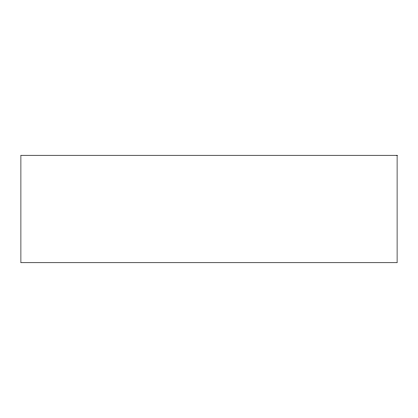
<?xml version="1.0" encoding="UTF-8"?>
<svg xmlns="http://www.w3.org/2000/svg" width="418" height="418" viewBox="0 0 418 418"><rect width="100%" height="100%" fill="white"/><g stroke="black" fill="none" stroke-linecap="round" stroke-linejoin="round"><path stroke-width="0.63" d="M397.1 155.256L20.9 155.256L20.9 262.744L397.1 262.744L397.1 155.256"/></g></svg>
